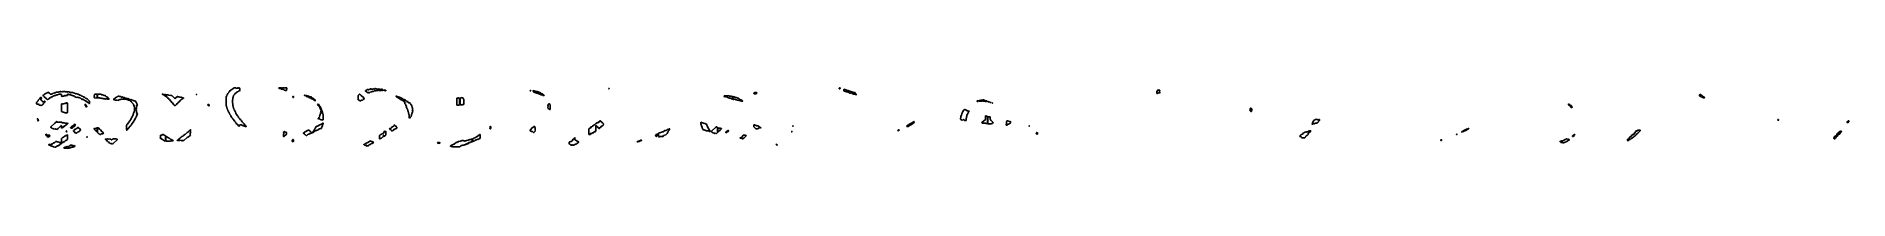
# Model space of a CAD drawing. Header units: millimetres. Extents: x 0 to 17363, y 0 to 579.
import ezdxf

# ---------------------------------------------------------------- set-up
doc = ezdxf.new("R2010")
doc.units = ezdxf.units.MM
doc.layers.add('K', color=7, linetype='Continuous')

msp = doc.modelspace()

# ---------------------------------------------------------------- linework, layer by layer
at = {"layer": 'K'}
for points in [[(504, 429), (504, 432), (502, 434), (496, 436), (492, 443), (485, 441), (479, 449), (480, 451), (478, 453), (475, 453), (474, 451), (472, 453), (470, 453), (467, 455), (467, 458), (464, 461), (463, 460), (460, 460), (457, 463), (454, 463), (450, 469), (444, 464), (437, 474), (432, 471), (427, 477), (423, 479), (418, 484), (411, 480), (408, 482), (410, 484), (408, 486), (402, 486), (399, 484), (395, 489), (383, 487), (380, 490), (367, 496), (363, 500), (353, 501), (349, 504), (342, 506), (340, 507), (333, 507), (328, 510), (322, 510), (317, 513), (312, 513), (310, 516), (300, 516), (298, 514), (298, 506), (294, 503), (287, 504), (282, 501), (276, 504), (273, 504), (268, 501), (266, 497), (253, 497), (251, 499), (248, 496), (245, 496), (241, 499), (241, 515), (239, 517), (220, 516), (204, 510), (196, 510), (185, 504), (182, 504), (180, 506), (179, 504), (175, 504), (168, 500), (161, 499), (152, 493), (148, 493), (141, 487), (136, 486), (124, 477), (122, 477), (116, 471), (108, 466), (103, 467), (99, 473), (96, 473), (92, 479), (88, 481), (88, 484), (85, 487), (79, 487), (77, 489), (79, 492), (72, 499), (70, 499), (65, 504), (71, 510), (74, 510), (79, 516), (92, 523), (96, 527), (103, 530), (109, 534), (112, 534), (115, 537), (119, 530), (127, 526), (134, 521), (134, 518), (136, 516), (140, 516), (144, 520), (148, 516), (151, 516), (153, 518), (152, 519), (159, 526), (162, 525), (169, 529), (173, 526), (178, 532), (180, 533), (185, 530), (192, 536), (207, 536), (210, 535), (218, 540), (230, 540), (232, 543), (238, 540), (251, 542), (252, 540), (258, 540), (262, 545), (265, 542), (275, 543), (277, 540), (282, 540), (284, 537), (288, 542), (298, 537), (300, 539), (308, 539), (311, 542), (317, 535), (321, 539), (324, 537), (328, 530), (336, 532), (339, 535), (342, 532), (345, 532), (346, 533), (349, 532), (350, 533), (355, 533), (360, 527), (371, 527), (376, 520), (378, 520), (380, 522), (381, 520), (385, 523), (394, 516), (397, 519), (399, 519), (402, 516), (406, 516), (409, 514), (407, 512), (409, 510), (416, 512), (420, 506), (426, 509), (430, 505), (430, 502), (432, 500), (435, 500), (437, 497), (443, 497), (450, 492), (456, 493), (460, 489), (465, 487), (475, 477), (482, 476), (486, 472), (489, 473), (500, 461), (500, 459), (510, 449), (510, 428), (505, 428), (504, 429)], [(1999, 213), (1998, 211), (1994, 211), (1992, 213), (1988, 213), (1985, 216), (1978, 217), (1977, 219), (1968, 220), (1960, 227), (1956, 223), (1952, 223), (1950, 224), (1948, 222), (1948, 214), (1946, 211), (1941, 211), (1927, 226), (1927, 228), (1916, 238), (1908, 249), (1899, 258), (1898, 262), (1883, 281), (1874, 292), (1874, 295), (1865, 306), (1863, 312), (1855, 324), (1855, 328), (1848, 336), (1848, 339), (1844, 344), (1844, 348), (1840, 352), (1840, 356), (1834, 362), (1834, 368), (1830, 374), (1828, 384), (1826, 386), (1824, 401), (1819, 409), (1819, 488), (1824, 497), (1824, 502), (1828, 508), (1828, 512), (1833, 518), (1834, 524), (1844, 534), (1844, 537), (1851, 542), (1857, 552), (1858, 552), (1865, 559), (1870, 560), (1886, 572), (1895, 579), (1902, 577), (1903, 579), (1909, 579), (1914, 572), (1917, 574), (1925, 574), (1929, 579), (1934, 579), (1938, 572), (1940, 574), (1941, 579), (1946, 579), (1948, 577), (1948, 574), (1951, 571), (1951, 568), (1953, 567), (1951, 564), (1951, 555), (1953, 554), (1939, 546), (1937, 546), (1931, 541), (1928, 541), (1920, 536), (1900, 516), (1900, 514), (1891, 504), (1891, 499), (1887, 494), (1887, 486), (1884, 484), (1884, 481), (1883, 479), (1883, 465), (1880, 462), (1880, 431), (1883, 428), (1883, 412), (1884, 411), (1884, 407), (1887, 404), (1887, 394), (1891, 388), (1891, 382), (1894, 379), (1894, 374), (1895, 371), (1898, 368), (1900, 359), (1904, 355), (1904, 351), (1908, 347), (1908, 342), (1912, 338), (1912, 334), (1923, 319), (1928, 311), (1932, 307), (1932, 304), (1936, 299), (1939, 294), (1948, 284), (1957, 272), (1965, 264), (1965, 262), (1973, 254), (1973, 252), (1986, 239), (1986, 238), (1999, 227), (1999, 225), (2005, 219), (2008, 217), (2008, 215), (2014, 209), (2012, 206), (2005, 207), (1999, 213)], [(2381, 557), (2374, 556), (2372, 558), (2373, 559), (2365, 566), (2363, 566), (2360, 563), (2353, 564), (2352, 563), (2350, 564), (2349, 563), (2342, 568), (2340, 571), (2336, 570), (2335, 571), (2329, 571), (2323, 575), (2325, 577), (2331, 577), (2332, 579), (2347, 579), (2348, 575), (2350, 573), (2353, 573), (2356, 576), (2357, 575), (2361, 579), (2371, 579), (2375, 575), (2379, 579), (2399, 579), (2401, 577), (2398, 572), (2401, 569), (2401, 566), (2397, 564), (2398, 558), (2397, 556), (2397, 554), (2395, 551), (2385, 554), (2381, 557)], [(3181, 533), (3179, 530), (3176, 530), (3171, 536), (3165, 539), (3160, 544), (3157, 544), (3155, 546), (3155, 552), (3157, 554), (3163, 556), (3167, 559), (3170, 559), (3172, 562), (3176, 562), (3177, 563), (3183, 559), (3185, 559), (3189, 562), (3191, 559), (3200, 567), (3203, 567), (3204, 569), (3210, 566), (3219, 566), (3222, 565), (3223, 566), (3233, 567), (3235, 569), (3238, 566), (3241, 566), (3245, 570), (3250, 570), (3252, 567), (3259, 569), (3264, 564), (3279, 566), (3282, 569), (3288, 562), (3294, 564), (3303, 562), (3306, 564), (3312, 564), (3317, 562), (3321, 558), (3317, 553), (3313, 553), (3310, 557), (3306, 553), (3291, 554), (3289, 553), (3285, 553), (3279, 556), (3277, 553), (3264, 554), (3261, 551), (3258, 551), (3255, 549), (3236, 549), (3232, 544), (3230, 544), (3228, 543), (3223, 546), (3219, 542), (3217, 539), (3212, 541), (3209, 541), (3205, 537), (3202, 539), (3197, 534), (3194, 534), (3192, 532), (3193, 531), (3191, 529), (3188, 529), (3185, 534), (3181, 533)], [(3325, 560), (3330, 557), (3328, 553), (3323, 557), (3325, 560)], [(3339, 554), (3335, 550), (3332, 554), (3335, 557), (3338, 557), (3339, 556), (3341, 559), (3344, 559), (3350, 554), (3350, 551), (3348, 549), (3344, 553), (3340, 553), (3339, 554)], [(4731, 552), (4733, 554), (4736, 554), (4739, 552), (4735, 549), (4733, 549), (4731, 552)], [(4853, 506), (4849, 510), (4846, 510), (4845, 511), (4838, 511), (4836, 510), (4832, 514), (4829, 514), (4828, 513), (4826, 515), (4827, 517), (4825, 519), (4821, 519), (4819, 517), (4814, 521), (4811, 521), (4807, 526), (4794, 527), (4790, 531), (4787, 531), (4786, 530), (4781, 534), (4774, 533), (4769, 536), (4764, 541), (4762, 541), (4759, 544), (4759, 547), (4763, 552), (4770, 549), (4781, 547), (4787, 542), (4798, 543), (4805, 539), (4810, 539), (4812, 536), (4817, 536), (4821, 532), (4825, 532), (4829, 529), (4832, 529), (4838, 523), (4846, 520), (4849, 517), (4852, 517), (4860, 509), (4863, 509), (4867, 505), (4865, 503), (4859, 506), (4853, 506)], [(5481, 569), (5484, 573), (5487, 573), (5489, 571), (5485, 567), (5481, 569)], [(6878, 520), (6874, 524), (6874, 525), (6878, 530), (6885, 532), (6886, 533), (6888, 532), (6889, 533), (6895, 533), (6897, 535), (6902, 531), (6902, 528), (6898, 524), (6896, 520), (6894, 519), (6878, 520)], [(7693, 569), (7691, 572), (7692, 576), (7694, 576), (7695, 577), (7701, 577), (7702, 575), (7697, 568), (7697, 570), (7696, 569), (7693, 569)], [(7850, 512), (7848, 517), (7840, 517), (7839, 519), (7834, 517), (7833, 519), (7830, 519), (7827, 516), (7822, 524), (7814, 524), (7813, 526), (7809, 527), (7807, 530), (7805, 529), (7799, 529), (7799, 527), (7792, 527), (7788, 531), (7783, 533), (7779, 537), (7776, 537), (7773, 540), (7769, 539), (7766, 541), (7763, 541), (7761, 540), (7760, 541), (7757, 541), (7757, 540), (7755, 540), (7752, 543), (7751, 543), (7749, 546), (7738, 547), (7735, 551), (7737, 555), (7736, 561), (7739, 564), (7742, 566), (7745, 560), (7754, 559), (7755, 560), (7757, 560), (7761, 556), (7765, 557), (7769, 553), (7773, 553), (7774, 552), (7775, 553), (7781, 553), (7784, 549), (7786, 549), (7787, 546), (7791, 546), (7793, 545), (7793, 546), (7798, 546), (7799, 544), (7798, 542), (7799, 540), (7804, 543), (7808, 539), (7809, 540), (7819, 540), (7823, 533), (7824, 534), (7829, 534), (7832, 532), (7834, 532), (7837, 535), (7848, 524), (7852, 519), (7854, 517), (7856, 514), (7855, 511), (7850, 512)], [(10737, 524), (10736, 525), (10736, 532), (10737, 535), (10736, 536), (10736, 539), (10734, 542), (10734, 545), (10735, 547), (10739, 547), (10741, 551), (10741, 555), (10743, 557), (10747, 559), (10751, 556), (10756, 556), (10757, 557), (10761, 557), (10764, 554), (10760, 549), (10761, 545), (10759, 541), (10766, 532), (10765, 530), (10757, 529), (10755, 530), (10754, 529), (10751, 529), (10747, 526), (10743, 526), (10741, 523), (10737, 524)], [(25, 415), (27, 418), (19, 423), (16, 421), (15, 423), (14, 421), (11, 421), (9, 423), (5, 423), (3, 425), (3, 428), (0, 431), (1, 432), (1, 435), (4, 438), (4, 441), (17, 455), (18, 459), (34, 477), (39, 481), (41, 484), (46, 487), (49, 484), (47, 479), (49, 477), (49, 472), (44, 468), (44, 462), (51, 458), (51, 455), (49, 454), (51, 452), (54, 452), (57, 449), (60, 450), (64, 443), (74, 443), (79, 449), (82, 449), (84, 447), (75, 435), (75, 434), (66, 426), (63, 419), (53, 409), (49, 411), (44, 409), (39, 413), (27, 413), (25, 415)], [(270, 339), (266, 344), (253, 344), (248, 351), (244, 351), (241, 354), (241, 422), (244, 425), (245, 423), (249, 423), (251, 424), (258, 424), (260, 427), (262, 426), (265, 426), (269, 429), (274, 427), (276, 429), (281, 429), (283, 430), (284, 429), (288, 436), (291, 433), (296, 433), (298, 431), (298, 341), (294, 337), (288, 340), (284, 340), (283, 339), (270, 339)], [(470, 420), (474, 420), (476, 418), (476, 414), (480, 409), (479, 405), (484, 401), (484, 396), (482, 394), (472, 408), (470, 412), (466, 417), (470, 420)], [(555, 485), (556, 491), (555, 492), (559, 497), (555, 501), (555, 504), (559, 508), (559, 512), (562, 516), (577, 516), (578, 517), (582, 517), (584, 515), (584, 485), (586, 484), (584, 481), (575, 481), (573, 480), (572, 481), (570, 481), (568, 480), (558, 481), (555, 485)], [(682, 471), (681, 473), (674, 473), (673, 474), (671, 471), (669, 473), (667, 473), (665, 471), (663, 471), (659, 477), (655, 471), (654, 473), (649, 473), (648, 471), (642, 477), (639, 474), (637, 476), (628, 477), (627, 479), (623, 479), (622, 480), (609, 480), (608, 481), (595, 481), (594, 483), (590, 483), (588, 485), (588, 515), (590, 517), (609, 517), (610, 516), (618, 516), (628, 512), (639, 510), (642, 507), (646, 507), (650, 504), (658, 503), (662, 500), (664, 500), (674, 492), (677, 492), (680, 489), (687, 484), (694, 476), (698, 472), (696, 469), (690, 470), (688, 471), (682, 471)], [(865, 195), (863, 199), (864, 206), (863, 208), (864, 209), (863, 211), (863, 214), (864, 215), (863, 218), (871, 229), (874, 231), (879, 239), (887, 248), (896, 262), (905, 274), (910, 284), (910, 287), (914, 291), (918, 299), (923, 307), (929, 321), (929, 324), (933, 331), (933, 335), (938, 347), (938, 352), (941, 358), (941, 372), (942, 374), (942, 378), (941, 379), (941, 392), (938, 398), (938, 402), (931, 418), (931, 421), (923, 432), (910, 445), (908, 449), (895, 456), (890, 460), (885, 460), (878, 464), (863, 467), (862, 469), (849, 469), (843, 471), (841, 470), (818, 470), (816, 469), (811, 469), (810, 467), (802, 467), (794, 463), (793, 464), (782, 457), (780, 459), (779, 457), (777, 457), (774, 460), (769, 460), (766, 463), (765, 461), (757, 461), (755, 460), (752, 463), (743, 464), (741, 467), (763, 486), (765, 486), (768, 489), (773, 490), (779, 494), (783, 494), (789, 499), (792, 497), (793, 499), (796, 496), (800, 496), (801, 494), (806, 494), (809, 496), (815, 489), (816, 490), (819, 490), (821, 487), (826, 492), (833, 484), (835, 484), (837, 486), (838, 484), (842, 484), (851, 480), (860, 479), (865, 475), (867, 476), (870, 475), (871, 476), (874, 476), (876, 473), (879, 475), (892, 467), (894, 464), (901, 463), (907, 466), (911, 462), (919, 462), (924, 456), (927, 457), (929, 456), (935, 456), (936, 454), (940, 454), (943, 452), (947, 452), (960, 435), (963, 431), (963, 428), (965, 425), (969, 417), (967, 413), (966, 414), (963, 414), (959, 411), (959, 407), (961, 405), (963, 406), (965, 404), (965, 401), (959, 396), (959, 389), (956, 387), (959, 381), (959, 378), (955, 374), (959, 368), (959, 364), (956, 361), (959, 358), (959, 354), (960, 352), (959, 351), (959, 345), (958, 342), (969, 332), (965, 318), (956, 298), (951, 291), (951, 288), (945, 278), (942, 269), (938, 265), (936, 259), (920, 236), (913, 228), (910, 222), (904, 215), (904, 214), (882, 189), (882, 188), (867, 173), (863, 178), (867, 182), (864, 187), (865, 195)], [(1213, 518), (1215, 514), (1213, 511), (1207, 517), (1210, 520), (1213, 518)], [(1302, 433), (1290, 450), (1289, 450), (1276, 466), (1271, 470), (1266, 476), (1263, 477), (1256, 486), (1243, 494), (1239, 499), (1228, 504), (1225, 509), (1222, 509), (1220, 512), (1222, 515), (1229, 510), (1235, 517), (1237, 515), (1237, 507), (1238, 505), (1241, 510), (1249, 512), (1254, 509), (1257, 512), (1258, 510), (1263, 510), (1264, 509), (1266, 510), (1269, 507), (1288, 506), (1290, 503), (1298, 504), (1307, 494), (1314, 490), (1324, 479), (1329, 476), (1331, 476), (1338, 485), (1339, 483), (1341, 484), (1354, 496), (1359, 493), (1367, 493), (1368, 492), (1370, 492), (1375, 486), (1379, 489), (1391, 487), (1393, 489), (1395, 487), (1394, 485), (1395, 483), (1404, 484), (1406, 482), (1409, 482), (1411, 479), (1408, 476), (1403, 476), (1399, 471), (1396, 471), (1393, 467), (1388, 466), (1383, 459), (1381, 459), (1375, 451), (1357, 434), (1352, 427), (1351, 427), (1344, 419), (1340, 416), (1335, 410), (1331, 407), (1330, 409), (1329, 407), (1326, 408), (1318, 414), (1304, 433), (1302, 433)], [(1535, 517), (1537, 515), (1535, 513), (1533, 515), (1535, 517)], [(1645, 410), (1643, 412), (1643, 417), (1645, 419), (1649, 420), (1654, 417), (1658, 412), (1658, 409), (1659, 408), (1657, 406), (1655, 406), (1654, 404), (1652, 405), (1648, 411), (1646, 411), (1645, 410)], [(2459, 495), (2462, 497), (2464, 495), (2464, 486), (2462, 484), (2458, 486), (2460, 491), (2459, 492), (2459, 495)], [(2571, 509), (2573, 505), (2571, 503), (2568, 507), (2571, 509)], [(2586, 499), (2584, 501), (2582, 501), (2580, 504), (2582, 506), (2586, 506), (2588, 503), (2591, 505), (2594, 499), (2591, 496), (2586, 496), (2585, 498), (2586, 499)], [(2649, 471), (2641, 473), (2637, 477), (2633, 476), (2631, 477), (2629, 477), (2625, 481), (2623, 483), (2618, 483), (2615, 486), (2612, 486), (2610, 484), (2608, 486), (2608, 491), (2607, 493), (2603, 493), (2599, 490), (2597, 492), (2596, 498), (2598, 500), (2604, 502), (2609, 497), (2612, 499), (2617, 493), (2628, 493), (2629, 495), (2633, 492), (2635, 492), (2643, 483), (2647, 479), (2650, 479), (2674, 457), (2672, 454), (2669, 455), (2661, 461), (2658, 461), (2649, 471)], [(2706, 409), (2704, 411), (2702, 410), (2695, 417), (2700, 423), (2702, 423), (2707, 417), (2718, 398), (2716, 394), (2713, 395), (2710, 401), (2708, 401), (2706, 404), (2706, 409)], [(2714, 280), (2708, 280), (2705, 284), (2706, 285), (2705, 288), (2706, 291), (2712, 295), (2711, 299), (2717, 307), (2714, 311), (2718, 315), (2719, 322), (2722, 325), (2722, 328), (2721, 329), (2723, 332), (2726, 332), (2728, 334), (2728, 338), (2726, 340), (2724, 337), (2722, 341), (2728, 345), (2723, 352), (2728, 358), (2727, 359), (2728, 361), (2728, 364), (2722, 369), (2722, 379), (2716, 385), (2718, 388), (2718, 392), (2720, 395), (2725, 388), (2727, 382), (2727, 379), (2733, 371), (2733, 367), (2737, 358), (2737, 354), (2742, 345), (2743, 334), (2746, 331), (2748, 315), (2749, 314), (2749, 302), (2750, 301), (2750, 276), (2747, 273), (2744, 273), (2741, 270), (2735, 271), (2734, 273), (2727, 273), (2726, 274), (2720, 274), (2714, 280)], [(3093, 461), (3091, 460), (3088, 463), (3083, 464), (3083, 504), (3087, 509), (3091, 510), (3097, 517), (3099, 517), (3109, 507), (3110, 509), (3113, 505), (3112, 502), (3115, 499), (3120, 499), (3123, 497), (3127, 492), (3129, 492), (3139, 479), (3143, 477), (3133, 466), (3121, 457), (3119, 459), (3114, 459), (3109, 453), (3097, 454), (3095, 455), (3095, 459), (3093, 461)], [(3571, 316), (3571, 322), (3570, 324), (3570, 329), (3567, 332), (3567, 335), (3566, 336), (3566, 345), (3563, 349), (3563, 354), (3561, 356), (3560, 365), (3556, 372), (3556, 375), (3553, 378), (3553, 381), (3551, 384), (3548, 391), (3543, 398), (3546, 402), (3546, 406), (3544, 409), (3541, 407), (3539, 409), (3542, 414), (3538, 418), (3538, 424), (3536, 426), (3531, 426), (3529, 428), (3531, 432), (3535, 435), (3534, 437), (3531, 436), (3529, 438), (3529, 446), (3525, 451), (3518, 449), (3514, 454), (3512, 454), (3508, 459), (3502, 459), (3500, 461), (3502, 465), (3500, 467), (3495, 466), (3493, 469), (3490, 469), (3488, 466), (3485, 467), (3475, 476), (3472, 476), (3464, 484), (3457, 487), (3455, 490), (3450, 491), (3445, 497), (3447, 499), (3448, 497), (3453, 497), (3457, 493), (3460, 494), (3465, 494), (3467, 492), (3466, 491), (3467, 489), (3470, 489), (3474, 493), (3476, 493), (3481, 489), (3483, 486), (3487, 486), (3490, 480), (3494, 480), (3497, 483), (3504, 473), (3509, 477), (3515, 470), (3518, 467), (3523, 467), (3525, 469), (3527, 467), (3531, 460), (3535, 460), (3536, 459), (3539, 460), (3541, 458), (3539, 457), (3544, 452), (3544, 449), (3546, 447), (3555, 449), (3559, 442), (3565, 442), (3569, 434), (3574, 434), (3577, 436), (3585, 428), (3584, 424), (3587, 420), (3590, 420), (3592, 418), (3592, 415), (3597, 411), (3595, 402), (3602, 398), (3602, 385), (3608, 379), (3608, 376), (3607, 375), (3608, 372), (3602, 367), (3605, 362), (3608, 359), (3602, 354), (3604, 352), (3606, 353), (3608, 351), (3608, 346), (3606, 344), (3602, 344), (3600, 342), (3602, 341), (3602, 336), (3594, 324), (3594, 319), (3597, 317), (3592, 310), (3589, 308), (3592, 304), (3583, 295), (3584, 292), (3582, 290), (3579, 291), (3577, 289), (3575, 289), (3572, 295), (3572, 315), (3571, 316)], [(4030, 414), (4030, 479), (4032, 482), (4035, 479), (4039, 479), (4041, 482), (4044, 482), (4050, 479), (4054, 479), (4056, 477), (4056, 416), (4054, 414), (4053, 416), (4049, 411), (4032, 411), (4030, 414)], [(4060, 415), (4060, 478), (4067, 484), (4076, 483), (4077, 482), (4088, 483), (4092, 477), (4090, 472), (4096, 468), (4096, 419), (4094, 417), (4089, 417), (4085, 420), (4081, 413), (4080, 414), (4070, 414), (4068, 413), (4066, 414), (4061, 414), (4060, 415)], [(4908, 379), (4904, 379), (4902, 381), (4903, 382), (4903, 388), (4899, 394), (4903, 398), (4903, 402), (4905, 404), (4900, 408), (4903, 411), (4903, 419), (4907, 423), (4911, 423), (4912, 425), (4922, 418), (4922, 412), (4923, 411), (4923, 379), (4922, 378), (4922, 372), (4920, 370), (4914, 373), (4908, 379)], [(6658, 477), (6655, 477), (6654, 479), (6645, 479), (6644, 480), (6641, 479), (6637, 483), (6635, 481), (6633, 483), (6628, 483), (6625, 486), (6622, 484), (6614, 493), (6612, 493), (6610, 491), (6606, 494), (6602, 490), (6599, 493), (6594, 493), (6589, 498), (6591, 500), (6598, 500), (6599, 502), (6613, 500), (6616, 502), (6617, 500), (6637, 500), (6639, 499), (6651, 499), (6652, 497), (6659, 497), (6660, 496), (6667, 496), (6669, 494), (6669, 475), (6666, 470), (6662, 471), (6658, 477)], [(6759, 451), (6752, 453), (6751, 454), (6750, 453), (6746, 453), (6743, 456), (6740, 456), (6739, 457), (6733, 456), (6728, 459), (6725, 457), (6720, 460), (6717, 459), (6716, 460), (6715, 459), (6710, 463), (6701, 463), (6696, 469), (6692, 469), (6690, 467), (6687, 469), (6686, 467), (6683, 470), (6681, 467), (6677, 467), (6674, 469), (6676, 472), (6673, 475), (6673, 492), (6677, 495), (6682, 492), (6686, 492), (6687, 490), (6692, 490), (6697, 487), (6700, 487), (6704, 484), (6713, 483), (6719, 479), (6724, 479), (6740, 466), (6751, 464), (6755, 460), (6762, 457), (6768, 451), (6766, 449), (6761, 449), (6759, 451)], [(8880, 274), (8876, 270), (8869, 271), (8868, 270), (8865, 270), (8861, 274), (8858, 274), (8855, 278), (8855, 289), (8856, 291), (8856, 298), (8857, 299), (8857, 308), (8863, 317), (8866, 329), (8870, 337), (8870, 339), (8873, 345), (8877, 349), (8877, 352), (8882, 361), (8886, 365), (8886, 368), (8891, 373), (8896, 367), (8908, 366), (8909, 364), (8912, 364), (8916, 359), (8923, 359), (8929, 356), (8933, 357), (8938, 354), (8932, 348), (8932, 345), (8923, 332), (8921, 326), (8916, 317), (8916, 312), (8913, 308), (8913, 304), (8910, 301), (8910, 289), (8909, 288), (8909, 282), (8907, 281), (8907, 266), (8905, 264), (8895, 265), (8893, 267), (8895, 268), (8893, 270), (8889, 270), (8884, 274), (8880, 274)], [(9015, 453), (9017, 452), (9023, 455), (9025, 452), (9021, 447), (9017, 450), (9015, 447), (9011, 449), (9015, 453)], [(9092, 447), (9088, 451), (9085, 449), (9077, 449), (9074, 451), (9071, 451), (9070, 453), (9066, 451), (9064, 453), (9059, 453), (9056, 450), (9053, 453), (9052, 451), (9044, 451), (9042, 450), (9041, 451), (9033, 451), (9030, 454), (9035, 457), (9048, 459), (9049, 460), (9059, 460), (9060, 462), (9063, 462), (9064, 460), (9071, 463), (9073, 462), (9081, 460), (9085, 456), (9091, 456), (9093, 453), (9096, 456), (9099, 453), (9105, 454), (9110, 449), (9105, 446), (9098, 449), (9096, 447), (9092, 447)], [(9117, 443), (9115, 445), (9117, 447), (9119, 445), (9117, 443)], [(9123, 444), (9127, 446), (9129, 442), (9127, 440), (9123, 444)], [(9141, 442), (9143, 439), (9141, 437), (9138, 439), (9141, 442)], [(9148, 438), (9146, 436), (9142, 438), (9145, 440), (9148, 438)], [(9163, 432), (9161, 430), (9159, 434), (9161, 436), (9163, 432)], [(11635, 353), (11632, 359), (11630, 359), (11626, 362), (11629, 367), (11630, 374), (11629, 375), (11629, 381), (11631, 383), (11634, 383), (11637, 379), (11644, 376), (11646, 372), (11645, 369), (11645, 362), (11642, 357), (11642, 352), (11641, 350), (11635, 353)], [(14698, 399), (14696, 399), (14691, 406), (14688, 409), (14686, 409), (14679, 417), (14677, 417), (14676, 421), (14677, 423), (14680, 420), (14684, 420), (14685, 422), (14687, 419), (14686, 418), (14687, 416), (14691, 416), (14694, 412), (14696, 412), (14700, 406), (14703, 409), (14705, 409), (14709, 404), (14709, 399), (14712, 395), (14709, 391), (14707, 387), (14698, 399)], [(15970, 482), (15966, 486), (15962, 486), (15956, 493), (15954, 493), (15950, 489), (15946, 496), (15936, 499), (15934, 501), (15932, 508), (15934, 510), (15936, 509), (15937, 511), (15936, 514), (15940, 516), (15943, 512), (15946, 512), (15950, 509), (15954, 504), (15957, 504), (15959, 502), (15963, 500), (15972, 492), (15975, 492), (15978, 488), (15974, 483), (15970, 482)], [(15979, 484), (15981, 486), (15983, 484), (15981, 481), (15979, 484)], [(14, 274), (14, 276), (8, 281), (11, 283), (15, 283), (18, 279), (18, 269), (20, 268), (20, 264), (18, 261), (13, 267), (14, 268), (13, 272), (14, 274)], [(158, 191), (157, 190), (154, 190), (148, 194), (144, 194), (140, 199), (140, 204), (178, 239), (179, 239), (196, 256), (203, 249), (204, 250), (209, 250), (211, 249), (213, 250), (216, 247), (220, 252), (221, 250), (230, 250), (231, 249), (244, 249), (248, 244), (259, 244), (262, 243), (266, 246), (272, 239), (279, 240), (284, 236), (287, 239), (297, 239), (298, 240), (303, 235), (301, 233), (300, 234), (290, 224), (283, 224), (281, 222), (282, 219), (280, 217), (277, 217), (273, 213), (270, 213), (265, 206), (262, 206), (260, 207), (252, 196), (248, 196), (245, 193), (241, 195), (241, 216), (238, 219), (209, 190), (207, 190), (199, 180), (187, 181), (182, 186), (169, 184), (168, 186), (164, 186), (158, 191)], [(332, 200), (335, 197), (347, 213), (352, 213), (357, 219), (360, 219), (367, 229), (369, 229), (375, 222), (371, 216), (371, 212), (369, 210), (364, 207), (362, 207), (359, 204), (354, 206), (352, 204), (352, 201), (345, 193), (342, 193), (340, 191), (335, 192), (333, 194), (332, 193), (328, 197), (332, 200)], [(363, 170), (365, 172), (365, 175), (371, 183), (373, 182), (377, 182), (381, 187), (384, 186), (388, 192), (394, 192), (398, 199), (401, 199), (423, 178), (424, 175), (416, 168), (412, 161), (406, 157), (402, 157), (399, 154), (398, 156), (390, 146), (387, 147), (384, 144), (376, 145), (363, 160), (360, 160), (358, 162), (356, 168), (359, 170), (363, 170)], [(567, 173), (564, 173), (555, 184), (555, 189), (567, 189), (570, 192), (575, 190), (580, 194), (579, 195), (581, 197), (584, 195), (584, 159), (582, 157), (579, 158), (578, 161), (570, 168), (567, 173)], [(591, 149), (590, 149), (585, 154), (588, 157), (588, 194), (590, 196), (593, 196), (598, 192), (605, 183), (614, 176), (628, 160), (639, 153), (644, 147), (639, 139), (630, 139), (628, 137), (624, 137), (622, 139), (616, 131), (608, 132), (599, 141), (596, 141), (591, 149)], [(1377, 76), (1373, 73), (1366, 73), (1365, 74), (1362, 74), (1360, 73), (1357, 76), (1351, 73), (1349, 75), (1366, 89), (1369, 90), (1371, 93), (1375, 94), (1380, 100), (1389, 106), (1395, 112), (1404, 116), (1410, 122), (1417, 126), (1421, 132), (1426, 133), (1447, 152), (1457, 157), (1463, 164), (1476, 176), (1479, 176), (1481, 174), (1479, 169), (1476, 165), (1479, 160), (1482, 158), (1482, 156), (1479, 154), (1479, 151), (1477, 148), (1477, 145), (1476, 144), (1476, 139), (1475, 138), (1476, 137), (1476, 132), (1475, 131), (1477, 127), (1474, 123), (1457, 109), (1447, 103), (1413, 74), (1406, 74), (1405, 73), (1400, 73), (1399, 71), (1395, 72), (1392, 77), (1390, 74), (1377, 76)], [(2669, 187), (2674, 192), (2675, 199), (2682, 209), (2688, 209), (2690, 212), (2698, 210), (2700, 212), (2698, 215), (2700, 217), (2709, 219), (2713, 224), (2720, 224), (2725, 230), (2731, 230), (2739, 237), (2741, 237), (2746, 243), (2748, 241), (2747, 238), (2747, 232), (2743, 226), (2743, 218), (2742, 216), (2742, 214), (2737, 205), (2737, 201), (2734, 194), (2731, 190), (2724, 190), (2720, 186), (2716, 186), (2715, 184), (2708, 186), (2706, 184), (2707, 179), (2705, 177), (2697, 176), (2696, 174), (2693, 174), (2692, 176), (2687, 171), (2683, 171), (2682, 170), (2681, 171), (2676, 166), (2673, 166), (2663, 160), (2660, 160), (2654, 150), (2651, 151), (2649, 149), (2647, 149), (2645, 152), (2658, 168), (2658, 169), (2663, 174), (2669, 187)], [(2700, 285), (2702, 282), (2700, 280), (2698, 282), (2700, 285)], [(3401, 171), (3401, 174), (3397, 177), (3395, 177), (3385, 188), (3387, 192), (3390, 190), (3395, 190), (3396, 192), (3399, 192), (3407, 199), (3407, 204), (3409, 206), (3414, 204), (3422, 210), (3424, 210), (3426, 212), (3426, 217), (3432, 222), (3451, 206), (3457, 198), (3454, 195), (3454, 192), (3452, 190), (3445, 190), (3441, 184), (3438, 186), (3434, 180), (3429, 180), (3427, 181), (3423, 176), (3420, 174), (3420, 169), (3418, 167), (3415, 169), (3411, 164), (3408, 165), (3405, 169), (3403, 169), (3401, 171)], [(4347, 207), (4350, 207), (4358, 202), (4356, 199), (4351, 199), (4346, 202), (4347, 207)], [(4352, 196), (4354, 194), (4350, 189), (4352, 187), (4350, 184), (4346, 189), (4346, 195), (4352, 196)], [(4745, 159), (4738, 164), (4735, 164), (4733, 166), (4733, 169), (4730, 172), (4755, 197), (4757, 200), (4770, 209), (4772, 207), (4776, 207), (4778, 205), (4777, 197), (4779, 191), (4779, 186), (4778, 185), (4778, 182), (4781, 177), (4778, 174), (4777, 169), (4779, 167), (4779, 162), (4767, 150), (4764, 151), (4755, 159), (4745, 159)], [(5296, 131), (5295, 132), (5295, 187), (5297, 189), (5301, 189), (5302, 191), (5301, 192), (5303, 195), (5305, 193), (5308, 193), (5314, 201), (5314, 204), (5315, 206), (5322, 204), (5328, 212), (5331, 212), (5335, 217), (5340, 217), (5342, 219), (5341, 222), (5342, 224), (5349, 224), (5354, 230), (5361, 236), (5363, 235), (5365, 237), (5364, 241), (5366, 243), (5368, 243), (5370, 242), (5376, 242), (5379, 247), (5382, 246), (5383, 247), (5389, 247), (5391, 249), (5392, 257), (5395, 260), (5397, 259), (5399, 259), (5401, 262), (5404, 262), (5411, 256), (5419, 247), (5425, 244), (5430, 237), (5431, 237), (5437, 231), (5432, 225), (5432, 221), (5430, 219), (5424, 217), (5420, 211), (5414, 211), (5403, 196), (5400, 194), (5397, 197), (5394, 194), (5395, 188), (5393, 186), (5389, 193), (5384, 196), (5377, 204), (5374, 204), (5371, 207), (5363, 217), (5361, 219), (5359, 216), (5359, 162), (5355, 157), (5351, 161), (5346, 157), (5344, 157), (5340, 152), (5340, 149), (5338, 147), (5331, 147), (5330, 149), (5328, 149), (5326, 146), (5326, 142), (5324, 140), (5307, 141), (5305, 139), (5310, 132), (5308, 130), (5296, 131)], [(5962, 109), (5963, 112), (5962, 114), (5962, 124), (5963, 125), (5963, 128), (5961, 130), (5951, 123), (5949, 124), (5947, 122), (5947, 119), (5942, 114), (5940, 114), (5931, 124), (5939, 133), (5946, 134), (5947, 133), (5950, 133), (5952, 135), (5951, 137), (5953, 139), (5956, 139), (5960, 143), (5964, 143), (5968, 149), (5978, 149), (5981, 152), (5983, 152), (5985, 153), (5994, 154), (5997, 157), (5999, 156), (6001, 156), (6003, 157), (6006, 157), (6022, 169), (6028, 169), (6031, 167), (6035, 173), (6042, 173), (6051, 182), (6054, 182), (6056, 180), (6065, 187), (6068, 185), (6065, 181), (6065, 178), (6062, 172), (6056, 166), (6054, 162), (6054, 159), (6043, 142), (6031, 127), (6017, 124), (6015, 123), (6011, 123), (6008, 119), (6008, 116), (6006, 114), (6000, 114), (5997, 117), (5995, 115), (5997, 114), (5995, 111), (5979, 113), (5978, 111), (5968, 110), (5965, 107), (5962, 109)], [(6440, 167), (6438, 166), (6429, 167), (6427, 166), (6423, 166), (6422, 167), (6419, 167), (6415, 171), (6411, 169), (6406, 174), (6403, 174), (6402, 176), (6393, 176), (6391, 174), (6389, 176), (6386, 181), (6386, 184), (6383, 186), (6383, 189), (6379, 195), (6379, 201), (6374, 211), (6374, 217), (6368, 231), (6368, 241), (6367, 242), (6367, 247), (6369, 249), (6379, 244), (6384, 244), (6388, 240), (6391, 240), (6392, 242), (6396, 239), (6398, 240), (6403, 235), (6404, 236), (6411, 236), (6415, 230), (6419, 232), (6423, 228), (6424, 218), (6427, 215), (6429, 205), (6436, 194), (6436, 191), (6457, 162), (6454, 160), (6450, 159), (6440, 167)], [(6494, 144), (6486, 146), (6480, 151), (6477, 151), (6476, 150), (6469, 156), (6467, 161), (6475, 169), (6476, 169), (6507, 197), (6517, 205), (6521, 199), (6524, 199), (6526, 197), (6526, 157), (6528, 154), (6513, 139), (6504, 146), (6503, 146), (6498, 140), (6494, 144)], [(6532, 197), (6537, 193), (6548, 192), (6549, 193), (6552, 193), (6556, 189), (6563, 189), (6565, 187), (6555, 179), (6549, 171), (6540, 164), (6533, 157), (6529, 159), (6529, 195), (6532, 197)], [(6884, 194), (6879, 199), (6874, 205), (6875, 223), (6878, 223), (6882, 226), (6888, 220), (6895, 219), (6903, 214), (6912, 213), (6914, 215), (6918, 210), (6921, 210), (6924, 204), (6928, 201), (6923, 196), (6924, 191), (6922, 189), (6913, 190), (6910, 186), (6894, 185), (6887, 193), (6884, 194)], [(6930, 202), (6932, 199), (6930, 197), (6928, 199), (6930, 202)], [(6937, 200), (6942, 197), (6938, 193), (6935, 195), (6935, 198), (6937, 200)], [(7244, 211), (7248, 216), (7250, 214), (7250, 211), (7248, 209), (7244, 211)], [(8255, 169), (8254, 171), (8255, 173), (8257, 173), (8260, 176), (8265, 176), (8266, 174), (8259, 167), (8255, 169)], [(8341, 209), (8340, 211), (8342, 214), (8342, 217), (8344, 220), (8345, 219), (8348, 219), (8350, 222), (8358, 223), (8361, 229), (8367, 229), (8369, 233), (8375, 233), (8378, 239), (8387, 237), (8388, 239), (8388, 244), (8390, 246), (8395, 246), (8399, 250), (8403, 250), (8406, 256), (8408, 256), (8410, 252), (8410, 247), (8408, 243), (8406, 243), (8402, 237), (8399, 237), (8396, 233), (8392, 233), (8390, 230), (8383, 230), (8381, 224), (8371, 224), (8369, 219), (8359, 217), (8358, 215), (8359, 211), (8358, 209), (8355, 209), (8351, 211), (8348, 209), (8341, 209)], [(9069, 240), (9067, 241), (9064, 241), (9063, 240), (9058, 245), (9093, 274), (9093, 308), (9095, 310), (9099, 310), (9103, 306), (9109, 306), (9111, 304), (9111, 238), (9109, 236), (9099, 237), (9095, 240), (9078, 241), (9077, 243), (9073, 240), (9071, 241), (9069, 240)], [(9135, 300), (9136, 302), (9139, 299), (9139, 274), (9140, 271), (9145, 266), (9148, 266), (9153, 259), (9161, 253), (9168, 247), (9168, 245), (9165, 243), (9164, 244), (9159, 237), (9156, 237), (9154, 236), (9153, 237), (9149, 233), (9143, 234), (9141, 233), (9139, 234), (9138, 233), (9129, 233), (9127, 230), (9123, 234), (9118, 233), (9115, 236), (9115, 299), (9117, 302), (9134, 302), (9135, 300)], [(9300, 263), (9301, 262), (9305, 263), (9308, 262), (9309, 263), (9314, 259), (9329, 256), (9333, 252), (9334, 253), (9337, 251), (9337, 248), (9325, 237), (9323, 237), (9319, 231), (9315, 233), (9311, 229), (9308, 229), (9304, 226), (9300, 221), (9292, 221), (9291, 224), (9296, 239), (9296, 255), (9298, 257), (9298, 261), (9300, 263)], [(9510, 212), (9512, 215), (9513, 212), (9512, 210), (9510, 212)], [(12222, 231), (12221, 232), (12225, 238), (12225, 245), (12229, 249), (12228, 251), (12236, 261), (12235, 262), (12235, 265), (12237, 267), (12244, 267), (12247, 271), (12246, 272), (12248, 274), (12254, 273), (12258, 277), (12264, 277), (12269, 272), (12273, 274), (12279, 272), (12284, 272), (12290, 276), (12292, 274), (12292, 264), (12287, 259), (12283, 257), (12276, 249), (12278, 245), (12276, 243), (12269, 243), (12265, 239), (12257, 240), (12255, 239), (12252, 240), (12248, 234), (12245, 234), (12244, 236), (12234, 236), (12230, 230), (12222, 231)], [(13654, 156), (13658, 160), (13661, 160), (13666, 163), (13669, 166), (13671, 166), (13677, 172), (13678, 170), (13680, 172), (13682, 172), (13686, 177), (13688, 176), (13690, 176), (13696, 179), (13700, 179), (13702, 181), (13700, 184), (13703, 186), (13709, 184), (13711, 186), (13713, 186), (13718, 190), (13722, 190), (13724, 188), (13718, 184), (13712, 179), (13711, 180), (13708, 180), (13701, 174), (13699, 170), (13692, 171), (13686, 164), (13680, 166), (13673, 160), (13666, 159), (13659, 154), (13654, 156)], [(15243, 74), (15243, 81), (15242, 82), (15245, 86), (15255, 87), (15258, 91), (15256, 97), (15258, 99), (15265, 99), (15266, 101), (15264, 105), (15267, 109), (15271, 110), (15275, 113), (15279, 113), (15282, 117), (15282, 124), (15283, 126), (15290, 126), (15293, 133), (15299, 130), (15300, 132), (15303, 132), (15309, 141), (15307, 145), (15309, 147), (15314, 147), (15320, 156), (15322, 156), (15325, 159), (15325, 165), (15326, 167), (15331, 167), (15335, 165), (15342, 172), (15358, 173), (15359, 174), (15364, 174), (15367, 171), (15344, 144), (15328, 130), (15323, 124), (15317, 119), (15307, 113), (15301, 107), (15297, 106), (15293, 101), (15289, 99), (15287, 99), (15284, 94), (15280, 94), (15271, 86), (15267, 86), (15263, 81), (15259, 81), (15251, 73), (15248, 73), (15247, 71), (15243, 74)], [(16683, 269), (16683, 272), (16685, 274), (16690, 276), (16691, 274), (16691, 272), (16687, 267), (16683, 269)], [(17349, 245), (17344, 251), (17356, 262), (17358, 262), (17361, 265), (17363, 262), (17363, 252), (17360, 249), (17355, 247), (17352, 244), (17349, 245)], [(91, 132), (93, 134), (98, 133), (102, 127), (112, 126), (116, 120), (121, 127), (123, 127), (132, 119), (132, 118), (126, 111), (124, 113), (120, 113), (116, 106), (111, 105), (107, 108), (108, 111), (101, 121), (99, 123), (96, 123), (93, 126), (91, 132)], [(126, 30), (118, 34), (123, 39), (129, 35), (126, 30)], [(131, 29), (134, 33), (138, 33), (140, 32), (144, 34), (148, 42), (155, 43), (157, 42), (159, 44), (159, 47), (165, 52), (168, 50), (171, 53), (175, 53), (176, 52), (182, 59), (185, 61), (185, 64), (187, 66), (195, 64), (199, 62), (204, 62), (206, 60), (217, 59), (223, 56), (239, 54), (241, 57), (241, 91), (247, 95), (249, 99), (262, 106), (269, 113), (273, 113), (281, 122), (290, 122), (292, 124), (292, 127), (296, 129), (298, 127), (298, 84), (290, 77), (284, 76), (279, 70), (276, 70), (273, 67), (274, 65), (270, 61), (266, 64), (258, 58), (256, 54), (251, 56), (244, 49), (244, 46), (242, 44), (235, 44), (234, 46), (228, 37), (219, 31), (219, 28), (217, 26), (211, 29), (209, 27), (211, 24), (209, 21), (203, 23), (198, 19), (196, 16), (193, 16), (185, 9), (179, 11), (164, 14), (152, 20), (151, 19), (148, 19), (141, 23), (138, 23), (133, 26), (131, 29)], [(301, 19), (304, 17), (311, 17), (317, 23), (321, 20), (328, 30), (329, 29), (331, 30), (335, 30), (336, 29), (339, 29), (340, 30), (346, 30), (350, 24), (366, 26), (371, 19), (367, 16), (364, 16), (363, 14), (357, 14), (353, 11), (346, 10), (345, 9), (336, 9), (333, 6), (324, 4), (322, 3), (315, 3), (314, 1), (296, 1), (294, 0), (267, 1), (265, 2), (269, 7), (273, 7), (277, 12), (283, 12), (287, 16), (297, 13), (301, 19)], [(295, 161), (291, 157), (288, 164), (291, 167), (295, 161)], [(485, 110), (488, 110), (490, 108), (486, 104), (483, 108), (485, 110)], [(709, 49), (702, 50), (692, 60), (690, 60), (685, 66), (683, 66), (677, 73), (674, 73), (661, 87), (663, 89), (665, 87), (677, 87), (678, 89), (683, 89), (685, 87), (691, 86), (695, 90), (697, 87), (701, 90), (706, 87), (710, 87), (711, 89), (720, 80), (723, 80), (731, 87), (734, 87), (740, 90), (743, 90), (745, 89), (747, 90), (749, 89), (755, 89), (756, 90), (759, 90), (760, 89), (764, 89), (765, 90), (769, 86), (775, 87), (777, 85), (738, 47), (734, 46), (729, 40), (723, 46), (718, 43), (715, 43), (709, 49)], [(1192, 93), (1187, 98), (1192, 107), (1190, 109), (1190, 112), (1191, 114), (1191, 124), (1193, 126), (1205, 126), (1209, 132), (1216, 133), (1220, 129), (1228, 126), (1237, 118), (1237, 71), (1235, 69), (1228, 70), (1210, 83), (1208, 83), (1192, 93)], [(1241, 116), (1251, 109), (1252, 110), (1256, 107), (1259, 104), (1266, 100), (1271, 96), (1272, 97), (1277, 94), (1279, 92), (1284, 89), (1289, 85), (1290, 86), (1291, 84), (1294, 84), (1305, 76), (1308, 76), (1311, 72), (1309, 70), (1305, 70), (1303, 71), (1301, 70), (1300, 71), (1297, 71), (1293, 69), (1290, 71), (1288, 71), (1284, 67), (1277, 69), (1275, 67), (1273, 67), (1272, 69), (1265, 69), (1264, 70), (1262, 69), (1253, 69), (1252, 67), (1241, 69), (1240, 71), (1240, 114), (1241, 116)], [(2366, 115), (2367, 117), (2367, 122), (2366, 124), (2367, 125), (2367, 131), (2369, 134), (2367, 135), (2372, 139), (2373, 146), (2369, 151), (2367, 155), (2374, 159), (2378, 159), (2384, 153), (2395, 153), (2398, 149), (2398, 141), (2400, 139), (2397, 135), (2372, 113), (2368, 114), (2366, 115)], [(2464, 82), (2464, 65), (2462, 63), (2454, 64), (2452, 66), (2451, 69), (2451, 77), (2459, 84), (2462, 84), (2464, 82)], [(2561, 149), (2563, 147), (2563, 144), (2561, 141), (2558, 145), (2561, 149)], [(2574, 155), (2576, 159), (2578, 157), (2581, 160), (2584, 160), (2588, 164), (2591, 164), (2597, 172), (2602, 169), (2607, 173), (2610, 173), (2620, 166), (2625, 160), (2631, 157), (2639, 149), (2636, 144), (2628, 144), (2623, 139), (2617, 139), (2613, 134), (2604, 134), (2599, 129), (2597, 129), (2589, 120), (2586, 121), (2579, 127), (2577, 127), (2565, 138), (2566, 139), (2566, 148), (2574, 155)], [(3161, 30), (3154, 27), (3149, 30), (3147, 30), (3144, 33), (3142, 33), (3138, 37), (3140, 39), (3144, 39), (3146, 37), (3158, 50), (3161, 50), (3165, 53), (3170, 50), (3176, 56), (3180, 56), (3184, 62), (3186, 62), (3194, 69), (3198, 69), (3199, 70), (3212, 64), (3217, 64), (3219, 62), (3222, 62), (3223, 60), (3228, 60), (3230, 58), (3227, 53), (3225, 53), (3223, 51), (3223, 48), (3219, 44), (3218, 46), (3213, 46), (3209, 43), (3207, 44), (3201, 39), (3201, 36), (3199, 34), (3195, 37), (3191, 33), (3189, 33), (3185, 26), (3183, 26), (3180, 23), (3177, 24), (3172, 24), (3169, 20), (3164, 22), (3168, 27), (3166, 29), (3161, 30)], [(3293, 124), (3298, 130), (3303, 130), (3308, 136), (3311, 136), (3313, 139), (3316, 139), (3319, 142), (3320, 140), (3325, 140), (3327, 142), (3327, 145), (3329, 148), (3329, 154), (3333, 160), (3338, 162), (3342, 156), (3346, 159), (3345, 161), (3348, 165), (3350, 162), (3350, 128), (3348, 126), (3344, 126), (3342, 124), (3342, 119), (3340, 117), (3333, 117), (3331, 119), (3331, 124), (3329, 126), (3327, 124), (3327, 115), (3322, 109), (3319, 109), (3306, 97), (3302, 96), (3300, 93), (3297, 93), (3293, 89), (3289, 91), (3289, 122), (3291, 124), (3293, 124)], [(3845, 54), (3848, 57), (3850, 56), (3856, 54), (3859, 57), (3861, 57), (3864, 54), (3867, 54), (3869, 52), (3867, 49), (3860, 50), (3856, 47), (3847, 50), (3845, 54)], [(3991, 16), (3984, 14), (3983, 16), (3973, 16), (3967, 19), (3973, 26), (3975, 26), (3980, 32), (3987, 33), (3988, 32), (3991, 32), (3993, 34), (3991, 37), (3993, 39), (3998, 37), (4000, 39), (4002, 37), (4006, 44), (4009, 44), (4010, 43), (4017, 49), (4017, 51), (4022, 56), (4023, 54), (4032, 54), (4036, 62), (4041, 59), (4046, 66), (4049, 67), (4061, 66), (4066, 72), (4075, 72), (4079, 75), (4081, 72), (4083, 73), (4092, 73), (4098, 67), (4101, 67), (4103, 70), (4115, 70), (4121, 73), (4139, 76), (4143, 79), (4147, 79), (4155, 83), (4161, 83), (4163, 84), (4165, 84), (4169, 87), (4173, 87), (4175, 85), (4175, 64), (4173, 61), (4172, 63), (4169, 63), (4168, 61), (4164, 61), (4159, 56), (4143, 56), (4140, 52), (4144, 47), (4142, 44), (4133, 46), (4132, 44), (4129, 46), (4123, 37), (4118, 41), (4111, 34), (4103, 33), (4101, 34), (4096, 29), (4092, 29), (4086, 31), (4084, 31), (4079, 26), (4072, 26), (4067, 21), (4063, 21), (4057, 14), (4049, 14), (4048, 13), (4035, 13), (4033, 14), (4028, 14), (4027, 13), (4010, 13), (4009, 14), (4008, 13), (3992, 14), (3991, 16)], [(4179, 86), (4178, 88), (4180, 90), (4182, 90), (4185, 93), (4189, 93), (4191, 96), (4195, 96), (4199, 100), (4202, 100), (4213, 107), (4216, 107), (4220, 112), (4222, 112), (4225, 114), (4227, 114), (4231, 119), (4234, 119), (4238, 126), (4242, 125), (4248, 132), (4251, 132), (4253, 129), (4253, 126), (4252, 125), (4252, 115), (4253, 114), (4252, 112), (4252, 106), (4250, 105), (4253, 102), (4250, 99), (4253, 95), (4251, 93), (4243, 93), (4241, 91), (4235, 84), (4225, 86), (4221, 81), (4217, 81), (4215, 79), (4209, 77), (4204, 73), (4202, 74), (4199, 73), (4195, 69), (4186, 67), (4184, 64), (4179, 66), (4179, 86)], [(5143, 31), (5141, 33), (5138, 33), (5136, 31), (5130, 31), (5129, 33), (5128, 31), (5121, 31), (5120, 33), (5118, 33), (5112, 40), (5109, 40), (5105, 44), (5105, 55), (5106, 57), (5106, 59), (5109, 63), (5115, 62), (5119, 66), (5128, 66), (5130, 69), (5135, 70), (5138, 74), (5137, 78), (5144, 86), (5146, 86), (5150, 92), (5155, 92), (5157, 89), (5155, 88), (5155, 85), (5158, 82), (5167, 79), (5171, 73), (5176, 73), (5180, 69), (5184, 69), (5187, 66), (5189, 66), (5193, 62), (5195, 62), (5197, 59), (5195, 56), (5194, 56), (5188, 49), (5184, 49), (5180, 44), (5176, 44), (5172, 39), (5169, 37), (5167, 40), (5165, 40), (5161, 37), (5158, 37), (5151, 30), (5149, 31), (5147, 30), (5143, 31)], [(5155, 97), (5158, 100), (5162, 100), (5164, 98), (5160, 93), (5155, 97)], [(5758, 61), (5758, 64), (5760, 66), (5762, 64), (5762, 61), (5760, 59), (5758, 61)], [(5769, 66), (5767, 68), (5769, 70), (5776, 69), (5779, 70), (5781, 68), (5778, 64), (5769, 66)], [(5784, 71), (5783, 74), (5785, 76), (5790, 76), (5793, 74), (5790, 71), (5784, 71)], [(5794, 77), (5796, 79), (5800, 75), (5797, 73), (5794, 77)], [(6607, 156), (6612, 156), (6613, 158), (6611, 162), (6613, 164), (6622, 163), (6626, 169), (6632, 169), (6634, 167), (6629, 159), (6626, 159), (6625, 160), (6622, 157), (6618, 156), (6613, 150), (6607, 149), (6605, 151), (6605, 154), (6607, 156)], [(6742, 99), (6744, 102), (6751, 100), (6758, 107), (6763, 107), (6765, 109), (6764, 114), (6765, 115), (6764, 118), (6771, 124), (6785, 126), (6786, 124), (6792, 124), (6793, 126), (6797, 122), (6800, 122), (6802, 119), (6782, 100), (6780, 100), (6773, 93), (6769, 90), (6762, 91), (6759, 94), (6744, 96), (6742, 99)], [(7096, 34), (7099, 34), (7100, 32), (7099, 30), (7096, 30), (7095, 31), (7094, 30), (7088, 35), (7093, 39), (7096, 34)], [(7240, 158), (7238, 156), (7236, 159), (7238, 162), (7240, 158)], [(9578, 142), (9578, 144), (9585, 152), (9587, 149), (9587, 136), (9585, 134), (9578, 142)], [(9590, 137), (9590, 141), (9590, 142), (9590, 148), (9591, 150), (9593, 148), (9593, 142), (9592, 139), (9593, 137), (9591, 134), (9590, 137)], [(12119, 104), (12120, 105), (12117, 109), (12112, 111), (12107, 111), (12105, 114), (12109, 118), (12109, 121), (12115, 127), (12117, 127), (12122, 133), (12129, 134), (12140, 149), (12145, 147), (12152, 154), (12154, 154), (12156, 156), (12159, 153), (12161, 153), (12163, 154), (12168, 154), (12170, 156), (12175, 156), (12177, 157), (12178, 156), (12180, 157), (12185, 157), (12189, 163), (12195, 166), (12203, 166), (12205, 167), (12208, 167), (12210, 165), (12189, 143), (12185, 143), (12183, 141), (12183, 131), (12178, 126), (12175, 123), (12167, 121), (12161, 115), (12161, 112), (12157, 106), (12157, 104), (12153, 100), (12149, 100), (12147, 99), (12146, 100), (12138, 100), (12136, 99), (12132, 99), (12131, 100), (12128, 100), (12126, 99), (12119, 104)], [(13455, 75), (13453, 77), (13455, 79), (13459, 79), (13462, 82), (13466, 79), (13459, 74), (13455, 75)], [(13605, 131), (13604, 134), (13606, 136), (13611, 132), (13609, 130), (13605, 131)], [(14598, 61), (14596, 64), (14598, 67), (14602, 67), (14604, 65), (14604, 62), (14602, 60), (14598, 61)], [(14624, 51), (14621, 56), (14608, 54), (14605, 58), (14606, 59), (14606, 65), (14609, 69), (14612, 69), (14615, 73), (14617, 72), (14620, 73), (14621, 72), (14625, 72), (14629, 74), (14631, 74), (14633, 77), (14635, 77), (14636, 79), (14641, 80), (14644, 83), (14647, 82), (14650, 86), (14656, 87), (14658, 90), (14661, 90), (14663, 87), (14664, 89), (14666, 89), (14670, 86), (14679, 86), (14681, 83), (14685, 83), (14687, 81), (14683, 77), (14677, 76), (14673, 70), (14670, 70), (14667, 67), (14663, 67), (14658, 63), (14655, 63), (14653, 60), (14649, 59), (14648, 57), (14642, 57), (14641, 54), (14636, 54), (14632, 51), (14624, 51)], [(14717, 114), (14716, 117), (14717, 119), (14720, 119), (14722, 122), (14724, 122), (14726, 126), (14730, 127), (14732, 130), (14737, 132), (14739, 129), (14734, 121), (14729, 119), (14725, 113), (14717, 114)], [(17223, 91), (17219, 94), (17221, 95), (17221, 98), (17224, 104), (17224, 108), (17234, 117), (17240, 117), (17244, 123), (17248, 123), (17250, 125), (17250, 134), (17251, 135), (17250, 137), (17251, 139), (17255, 139), (17259, 144), (17262, 144), (17268, 153), (17270, 153), (17272, 155), (17272, 158), (17277, 163), (17280, 159), (17287, 164), (17292, 164), (17294, 162), (17294, 161), (17289, 156), (17289, 155), (17284, 150), (17281, 150), (17279, 148), (17281, 145), (17279, 138), (17275, 134), (17269, 136), (17268, 137), (17264, 130), (17259, 130), (17257, 128), (17257, 119), (17255, 117), (17250, 117), (17245, 114), (17242, 111), (17245, 107), (17243, 104), (17238, 104), (17236, 102), (17235, 99), (17237, 97), (17235, 94), (17233, 94), (17230, 91), (17223, 91)]]:
    msp.add_lwpolyline(points, close=True, dxfattribs=at)

doc.saveas('drawing.dxf')
